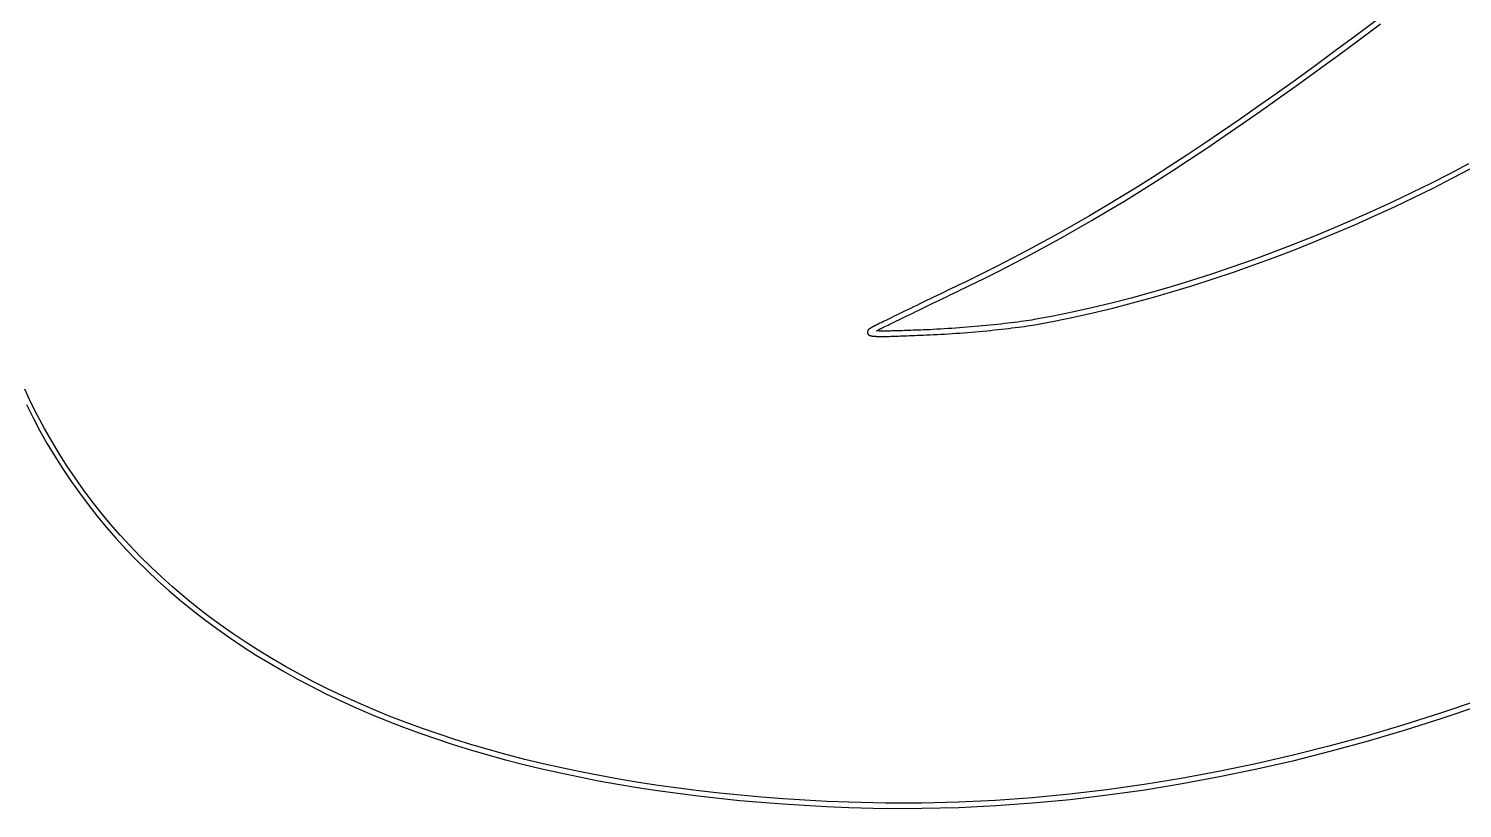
# Model space of a CAD drawing. Header units: metres. Extents: x 0 to 745, y 0 to 539.
# Drawn here: x 222.2 to 444.8, y 112 to 233.1 of the extents above; entities that cross this region are included whole.
import ezdxf

# ---------------------------------------------------------------- set-up
doc = ezdxf.new("R2010")
doc.units = ezdxf.units.M

msp = doc.modelspace()

# ---------------------------------------------------------------- linework, layer by layer
at = {"layer": '2', "color": 7}
for p, q in [((431.653872, 234.547901), (428.342085, 232.068881)), ((428.815088, 231.425227), (432.130375, 233.906784)), ((428.342085, 232.068881), (425.120692, 229.680889)), ((425.120692, 229.680889), (421.985101, 227.380818)), ((425.589962, 229.034557), (428.815088, 231.425227)), ((421.985101, 227.380818), (418.930722, 225.165561)), ((422.450416, 226.731678), (425.589962, 229.034557)), ((418.930722, 225.165561), (415.952963, 223.03201)), ((419.391868, 224.513492), (422.450416, 226.731678)), ((415.952963, 223.03201), (413.047232, 220.977058)), ((416.409734, 222.376902), (419.391868, 224.513492)), ((413.047232, 220.977058), (410.208938, 218.997597)), ((413.499432, 220.31881), (416.409734, 222.376902)), ((410.208938, 218.997597), (407.433489, 217.09052)), ((407.875997, 216.425732), (410.656381, 218.336119)), ((410.656381, 218.336119), (413.499432, 220.31881)), ((407.433489, 217.09052), (404.716293, 215.252719)), ((405.153699, 214.584552), (407.875997, 216.425732)), ((404.716293, 215.252719), (402.052759, 213.481088)), ((402.484903, 212.809482), (405.153699, 214.584552)), ((399.438296, 211.772518), (396.868312, 210.123902)), ((402.052759, 213.481088), (399.438296, 211.772518)), ((399.865028, 211.097423), (402.484903, 212.809482)), ((445.791374, 212.141685), (442.88932, 210.607892)), ((396.868312, 210.123902), (394.338215, 208.532134)), ((394.75371, 207.849953), (397.289491, 209.445279)), ((397.289491, 209.445279), (399.865028, 211.097423)), ((442.88932, 210.607892), (439.945058, 209.104007)), ((440.305216, 208.382398), (443.259162, 209.891655)), ((443.259162, 209.891655), (446.171048, 211.431161)), ((394.338215, 208.532134), (391.843414, 206.994105)), ((392.253101, 206.308348), (394.75371, 207.849953)), ((436.96257, 207.631739), (433.945841, 206.192801)), ((439.945058, 209.104007), (436.96257, 207.631739)), ((437.313154, 206.905079), (440.305216, 208.382398)), ((389.379318, 205.506708), (386.941334, 204.066835)), ((391.843414, 206.994105), (389.379318, 205.506708)), ((389.783084, 204.817365), (392.253101, 206.308348)), ((433.945841, 206.192801), (430.898856, 204.788903)), ((431.230463, 204.053029), (434.286921, 205.461392)), ((434.286921, 205.461392), (437.313154, 206.905079)), ((384.524872, 202.67138), (382.12534, 201.317235)), ((386.941334, 204.066835), (384.524872, 202.67138)), ((384.916492, 201.97488), (387.339075, 203.373908)), ((387.339075, 203.373908), (389.783084, 204.817365)), ((427.825597, 203.421757), (424.730049, 202.093074)), ((425.042648, 201.349038), (428.147723, 202.68168)), ((430.898856, 204.788903), (427.825597, 203.421757)), ((428.147723, 202.68168), (431.230463, 204.053029)), ((382.12534, 201.317235), (379.738145, 200.001292)), ((380.117274, 199.29772), (382.510752, 200.617183)), ((382.510752, 200.617183), (384.916492, 201.97488)), ((421.616196, 200.804566), (418.488021, 199.557944)), ((424.730049, 202.093074), (421.616196, 200.804566)), ((421.919181, 200.056795), (425.042648, 201.349038)), ((377.358698, 198.720444), (374.982405, 197.471584)), ((379.738145, 200.001292), (377.358698, 198.720444)), ((377.731474, 198.013394), (380.117274, 199.29772)), ((415.34951, 198.354918), (412.204645, 197.1972)), ((418.488021, 199.557944), (415.34951, 198.354918)), ((415.632855, 197.600271), (418.781269, 198.806642)), ((418.781269, 198.806642), (421.919181, 200.056795)), ((372.604677, 196.251605), (370.22092, 195.057398)), ((374.982405, 197.471584), (372.604677, 196.251605)), ((372.964582, 195.537763), (375.348771, 196.761108)), ((375.348771, 196.761108), (377.731474, 198.013394)), ((409.057411, 196.086502), (405.911791, 195.024535)), ((412.204645, 197.1972), (409.057411, 196.086502)), ((409.320304, 195.325643), (412.477885, 196.439374)), ((412.477885, 196.439374), (415.632855, 197.600271)), ((367.826544, 193.885856), (367.25128, 193.607632)), ((370.22092, 195.057398), (367.826544, 193.885856)), ((368.173416, 193.165512), (370.574324, 194.340264)), ((370.574324, 194.340264), (372.964582, 195.537763)), ((402.77177, 194.01301), (399.641331, 193.053638)), ((405.911791, 195.024535), (402.77177, 194.01301)), ((403.013087, 193.246446), (406.164056, 194.26077)), ((406.164056, 194.26077), (409.320304, 195.325643)), ((363.273672, 191.682633), (362.723963, 191.416423)), ((363.829926, 191.951968), (363.273672, 191.682633)), ((364.391768, 192.223965), (363.829926, 191.951968)), ((364.176833, 191.231444), (364.738695, 191.503499)), ((364.958239, 192.498158), (364.391768, 192.223965)), ((364.738695, 191.503499), (365.305183, 191.777744)), ((365.528383, 192.774086), (364.958239, 192.498158)), ((365.305183, 191.777744), (365.875338, 192.053713)), ((366.101243, 193.051283), (365.528383, 192.774086)), ((365.875338, 192.053713), (366.448199, 192.33094)), ((366.675861, 193.329286), (366.101243, 193.051283)), ((366.448199, 192.33094), (367.022805, 192.608959)), ((367.25128, 193.607632), (366.675861, 193.329286)), ((367.022805, 192.608959), (367.598198, 192.887305)), ((367.598198, 192.887305), (368.173416, 193.165512)), ((396.524459, 192.14813), (393.425137, 191.298199)), ((399.641331, 193.053638), (396.524459, 192.14813)), ((396.742764, 191.376213), (399.871341, 192.284363)), ((399.871341, 192.284363), (403.013087, 193.246446)), ((358.676746, 189.454882), (358.229009, 189.237664)), ((359.139642, 189.679399), (358.676746, 189.454882)), ((359.616739, 189.910751), (359.139642, 189.679399)), ((360.107082, 190.148474), (359.616739, 189.910751)), ((359.963711, 189.189738), (360.453995, 189.427505)), ((360.609712, 190.392104), (360.107082, 190.148474)), ((360.453995, 189.427505), (360.956587, 189.671188)), ((361.123672, 190.641178), (360.609712, 190.392104)), ((360.956587, 189.671188), (361.470527, 189.920322)), ((361.648005, 190.895232), (361.123672, 190.641178)), ((361.470527, 189.920322), (361.994854, 190.17444)), ((362.181755, 191.153801), (361.648005, 190.895232)), ((361.994854, 190.17444), (362.528608, 190.433077)), ((362.723963, 191.416423), (362.181755, 191.153801)), ((362.528608, 190.433077), (363.070829, 190.695768)), ((363.070829, 190.695768), (363.620558, 190.962045)), ((363.620558, 190.962045), (364.176833, 191.231444)), ((387.295081, 189.771908), (384.272315, 189.098971)), ((390.34735, 190.505554), (387.295081, 189.771908)), ((387.475491, 188.992279), (390.540894, 189.728479)), ((393.425137, 191.298199), (390.34735, 190.505554)), ((390.540894, 189.728479), (393.6313, 190.523688)), ((393.6313, 190.523688), (396.742764, 191.376213)), ((353.725847, 187.045219), (353.669032, 187.017084)), ((353.783852, 187.07381), (353.725847, 187.045219)), ((353.843051, 187.102882), (353.783852, 187.07381)), ((353.903444, 187.132465), (353.843051, 187.102882)), ((353.965036, 187.162585), (353.903444, 187.132465)), ((354.027827, 187.193269), (353.965036, 187.162585)), ((354.09182, 187.224545), (354.027827, 187.193269)), ((354.157019, 187.256441), (354.09182, 187.224545)), ((354.223424, 187.288984), (354.157019, 187.256441)), ((354.386989, 187.369122), (354.223424, 187.288984)), ((354.578157, 187.462587), (354.386989, 187.369122)), ((354.79597, 187.568916), (354.578157, 187.462587)), ((355.039471, 187.687644), (354.79597, 187.568916)), ((355.307703, 187.818308), (355.039471, 187.687644)), ((355.599708, 187.960444), (355.307703, 187.818308)), ((355.389819, 186.96757), (355.657515, 187.098007)), ((355.914531, 188.113589), (355.599708, 187.960444)), ((355.657515, 187.098007), (355.949041, 187.23995)), ((356.251212, 188.277278), (355.914531, 188.113589)), ((355.949041, 187.23995), (356.263437, 187.392933)), ((356.608796, 188.451048), (356.251212, 188.277278)), ((356.263437, 187.392933), (356.599743, 187.556491)), ((356.599743, 187.556491), (356.956998, 187.730158)), ((356.986325, 188.634436), (356.608796, 188.451048)), ((356.956998, 187.730158), (357.334242, 187.913467)), ((357.382841, 188.826977), (356.986325, 188.634436)), ((357.334242, 187.913467), (357.730515, 188.105954)), ((357.797388, 189.028207), (357.382841, 188.826977)), ((357.730515, 188.105954), (358.144858, 188.307151)), ((358.229009, 189.237664), (357.797388, 189.028207)), ((358.144858, 188.307151), (358.576308, 188.516594)), ((358.576308, 188.516594), (359.023908, 188.733817)), ((359.023908, 188.733817), (359.486696, 188.958354)), ((359.486696, 188.958354), (359.963711, 189.189738)), ((371.501306, 187.07342), (370.919246, 187.016395)), ((372.076005, 187.131612), (371.501306, 187.07342)), ((372.642143, 187.190855), (372.076005, 187.131612)), ((373.198519, 187.251036), (372.642143, 187.190855)), ((373.743934, 187.312038), (373.198519, 187.251036)), ((374.277188, 187.373749), (373.743934, 187.312038)), ((374.797081, 187.436052), (374.277188, 187.373749)), ((375.302413, 187.498834), (374.797081, 187.436052)), ((375.791983, 187.561979), (375.302413, 187.498834)), ((376.264593, 187.625374), (375.791983, 187.561979)), ((376.719041, 187.688903), (376.264593, 187.625374)), ((377.154128, 187.752452), (376.719041, 187.688903)), ((377.568655, 187.815906), (377.154128, 187.752452)), ((377.96142, 187.879151), (377.568655, 187.815906)), ((377.691337, 187.025891), (378.09123, 187.090377)), ((378.331224, 187.942072), (377.96142, 187.879151)), ((378.09123, 187.090377), (378.468752, 187.154648)), ((381.283034, 188.488456), (378.331224, 187.942072)), ((378.468752, 187.154648), (381.435475, 187.703672)), ((384.272315, 189.098971), (381.283034, 188.488456)), ((381.435475, 187.703672), (384.439037, 188.31678)), ((384.439037, 188.31678), (387.475491, 188.992279)), ((352.452329, 185.995352), (352.452121, 185.977041)), ((352.452121, 185.977041), (352.452422, 185.958607)), ((352.453035, 186.013494), (352.452329, 185.995352)), ((352.452422, 185.958607), (352.453241, 185.940097)), ((352.454231, 186.031424), (352.453035, 186.013494)), ((352.453241, 185.940097), (352.454588, 185.921556)), ((352.455905, 186.049094), (352.454231, 186.031424)), ((352.454588, 185.921556), (352.456473, 185.90303)), ((352.458049, 186.066458), (352.455905, 186.049094)), ((352.456473, 185.90303), (352.458906, 185.884564)), ((352.460653, 186.083472), (352.458049, 186.066458)), ((352.458906, 185.884564), (352.461896, 185.866203)), ((352.463707, 186.10009), (352.460653, 186.083472)), ((352.461896, 185.866203), (352.465454, 185.847995)), ((352.4672, 186.116266), (352.463707, 186.10009)), ((352.465454, 185.847995), (352.469588, 185.829984)), ((352.471124, 186.131954), (352.4672, 186.116266)), ((352.469588, 185.829984), (352.474309, 185.812215)), ((352.475469, 186.147109), (352.471124, 186.131954)), ((352.474309, 185.812215), (352.479627, 185.794736)), ((352.480224, 186.161684), (352.475469, 186.147109)), ((352.479627, 185.794736), (352.485551, 185.77759)), ((352.48538, 186.175635), (352.480224, 186.161684)), ((352.490927, 186.188916), (352.48538, 186.175635)), ((352.485551, 185.77759), (352.492091, 185.760825)), ((352.496856, 186.20148), (352.490927, 186.188916)), ((352.492091, 185.760825), (352.499257, 185.744485)), ((352.503013, 186.213484), (352.496856, 186.20148)), ((352.499257, 185.744485), (352.507059, 185.728617)), ((352.50925, 186.225121), (352.503013, 186.213484)), ((352.507059, 185.728617), (352.515506, 185.713265)), ((352.515565, 186.236404), (352.50925, 186.225121)), ((352.515506, 185.713265), (352.524609, 185.698477)), ((352.521955, 186.247345), (352.515565, 186.236404)), ((352.52842, 186.257955), (352.521955, 186.247345)), ((352.524609, 185.698477), (352.534376, 185.684296)), ((352.534956, 186.268248), (352.52842, 186.257955)), ((352.534376, 185.684296), (352.544516, 185.670749)), ((352.541562, 186.278235), (352.534956, 186.268248)), ((352.548236, 186.287928), (352.541562, 186.278235)), ((352.544516, 185.670749), (352.554729, 185.657819)), ((352.554975, 186.297339), (352.548236, 186.287928)), ((352.554729, 185.657819), (352.56501, 185.645487)), ((352.561777, 186.306481), (352.554975, 186.297339)), ((352.568641, 186.315366), (352.561777, 186.306481)), ((352.56501, 185.645487), (352.575354, 185.633733)), ((352.575564, 186.324005), (352.568641, 186.315366)), ((352.575354, 185.633733), (352.585756, 185.622538)), ((352.582544, 186.332412), (352.575564, 186.324005)), ((352.58958, 186.340598), (352.582544, 186.332412)), ((352.585756, 185.622538), (352.596211, 185.611882)), ((352.596668, 186.348575), (352.58958, 186.340598)), ((352.596211, 185.611882), (352.606715, 185.601746)), ((352.603808, 186.356355), (352.596668, 186.348575)), ((352.610996, 186.363952), (352.603808, 186.356355)), ((352.606715, 185.601746), (352.617263, 185.592111)), ((352.618232, 186.371376), (352.610996, 186.363952)), ((352.617263, 185.592111), (352.627849, 185.582957)), ((352.625512, 186.378639), (352.618232, 186.371376)), ((352.632834, 186.385755), (352.625512, 186.378639)), ((352.627849, 185.582957), (352.63847, 185.574264)), ((352.640198, 186.392735), (352.632834, 186.385755)), ((352.63847, 185.574264), (352.649121, 185.566014)), ((352.6476, 186.399591), (352.640198, 186.392735)), ((352.655038, 186.406336), (352.6476, 186.399591)), ((352.649121, 185.566014), (352.659796, 185.558187)), ((352.662511, 186.412982), (352.655038, 186.406336)), ((352.659796, 185.558187), (352.670491, 185.550763)), ((352.670016, 186.41954), (352.662511, 186.412982)), ((352.677551, 186.426023), (352.670016, 186.41954)), ((352.670491, 185.550763), (352.681201, 185.543723)), ((352.685114, 186.432443), (352.677551, 186.426023)), ((352.681201, 185.543723), (352.691921, 185.537048)), ((352.692704, 186.438812), (352.685114, 186.432443)), ((352.691921, 185.537048), (352.702647, 185.530718)), ((352.700317, 186.445142), (352.692704, 186.438812)), ((352.707953, 186.451446), (352.700317, 186.445142)), ((352.702647, 185.530718), (352.713374, 185.524714)), ((352.715608, 186.457736), (352.707953, 186.451446)), ((352.713374, 185.524714), (352.724096, 185.519016)), ((352.74682, 186.482797), (352.715608, 186.457736)), ((352.724096, 185.519016), (352.73481, 185.513605)), ((352.73481, 185.513605), (352.74551, 185.508461)), ((352.74551, 185.508461), (352.756191, 185.503566)), ((352.779172, 186.50771), (352.74682, 186.482797)), ((352.756191, 185.503566), (352.76685, 185.498899)), ((352.76685, 185.498899), (352.77748, 185.494442)), ((352.77748, 185.494442), (352.788077, 185.490174)), ((352.812664, 186.532502), (352.779172, 186.50771)), ((352.788077, 185.490174), (352.798637, 185.486077)), ((352.798637, 185.486077), (352.809154, 185.48213)), ((352.809154, 185.48213), (352.819624, 185.478316)), ((352.847301, 186.557201), (352.812664, 186.532502)), ((352.819624, 185.478316), (352.830042, 185.474613)), ((352.830042, 185.474613), (352.840403, 185.471003)), ((352.840403, 185.471003), (352.850703, 185.467467)), ((352.883084, 186.581834), (352.847301, 186.557201)), ((352.850703, 185.467467), (352.860936, 185.463984)), ((352.860936, 185.463984), (352.871147, 185.460567)), ((352.871147, 185.460567), (352.881385, 185.457235)), ((352.881385, 185.457235), (352.891652, 185.453987)), ((352.920016, 186.606429), (352.883084, 186.581834)), ((352.891652, 185.453987), (352.901953, 185.45082)), ((352.901953, 185.45082), (352.912289, 185.447733)), ((352.912289, 185.447733), (352.922666, 185.444723)), ((352.958098, 186.631013), (352.920016, 186.606429)), ((352.922666, 185.444723), (352.933085, 185.44179)), ((352.933085, 185.44179), (352.94355, 185.43893)), ((352.94355, 185.43893), (352.954066, 185.436141)), ((352.954066, 185.436141), (352.964634, 185.433423)), ((352.997334, 186.655613), (352.958098, 186.631013)), ((352.964634, 185.433423), (352.975258, 185.430773)), ((352.975258, 185.430773), (352.985942, 185.428188)), ((352.985942, 185.428188), (352.996689, 185.425668)), ((352.996689, 185.425668), (353.007503, 185.423209)), ((353.037725, 186.680257), (352.997334, 186.655613)), ((353.007503, 185.423209), (353.018385, 185.420811)), ((353.018385, 185.420811), (353.029341, 185.418471)), ((353.029341, 185.418471), (353.040373, 185.416187)), ((353.079274, 186.704972), (353.037725, 186.680257)), ((353.040373, 185.416187), (353.051485, 185.413958)), ((353.051485, 185.413958), (353.062679, 185.41178)), ((353.062679, 185.41178), (353.07396, 185.409653)), ((353.07396, 185.409653), (353.08533, 185.407575)), ((353.121984, 186.729785), (353.079274, 186.704972)), ((353.08533, 185.407575), (353.096793, 185.405543)), ((353.096793, 185.405543), (353.108352, 185.403555)), ((353.108352, 185.403555), (353.120011, 185.40161)), ((353.120011, 185.40161), (353.131773, 185.399706)), ((353.165856, 186.754725), (353.121984, 186.729785)), ((353.131773, 185.399706), (353.14364, 185.39784)), ((353.14364, 185.39784), (353.155618, 185.396012)), ((353.155618, 185.396012), (353.167708, 185.394217)), ((353.210893, 186.779818), (353.165856, 186.754725)), ((353.167708, 185.394217), (353.179914, 185.392456)), ((353.179914, 185.392456), (353.19224, 185.390726)), ((353.19224, 185.390726), (353.204688, 185.389024)), ((353.204688, 185.389024), (353.309193, 185.376266)), ((353.257097, 186.805092), (353.210893, 186.779818)), ((353.304471, 186.830574), (353.257097, 186.805092)), ((353.353016, 186.856292), (353.304471, 186.830574)), ((353.309193, 185.376266), (353.42268, 185.36503)), ((353.402736, 186.882273), (353.353016, 186.856292)), ((353.453633, 186.908545), (353.402736, 186.882273)), ((353.42268, 185.36503), (353.545371, 185.355284)), ((353.505709, 186.935134), (353.453633, 186.908545)), ((353.558965, 186.962069), (353.505709, 186.935134)), ((353.545371, 185.355284), (353.677486, 185.346996)), ((353.613406, 186.989376), (353.558965, 186.962069)), ((353.669032, 187.017084), (353.613406, 186.989376)), ((353.677486, 185.346996), (353.819247, 185.340133)), ((353.819247, 185.340133), (353.970876, 185.334663)), ((353.876536, 186.19364), (353.899177, 186.205911)), ((353.973194, 186.186736), (353.876536, 186.19364)), ((353.899177, 186.205911), (353.921063, 186.217867)), ((353.921063, 186.217867), (353.942273, 186.229538)), ((353.942273, 186.229538), (353.962884, 186.240957)), ((353.962884, 186.240957), (353.982973, 186.252156)), ((353.970876, 185.334663), (354.132593, 185.330554)), ((354.077509, 186.180639), (353.973194, 186.186736)), ((353.982973, 186.252156), (354.002618, 186.263166)), ((354.002618, 186.263166), (354.021897, 186.274019)), ((354.021897, 186.274019), (354.040887, 186.284747)), ((354.040887, 186.284747), (354.059667, 186.295382)), ((354.059667, 186.295382), (354.078313, 186.305956)), ((354.189739, 186.175349), (354.077509, 186.180639)), ((354.078313, 186.305956), (354.096903, 186.316501)), ((354.096903, 186.316501), (354.115515, 186.327048)), ((354.115515, 186.327048), (354.134226, 186.337628)), ((354.132593, 185.330554), (354.304619, 185.327774)), ((354.134226, 186.337628), (354.153115, 186.348275)), ((354.153115, 186.348275), (354.172259, 186.35902)), ((354.172259, 186.35902), (354.191734, 186.369894)), ((354.310138, 186.170867), (354.189739, 186.175349)), ((354.191734, 186.369894), (354.21162, 186.38093)), ((354.21162, 186.38093), (354.231993, 186.392159)), ((354.231993, 186.392159), (354.252932, 186.403613)), ((354.252932, 186.403613), (354.274513, 186.415324)), ((354.274513, 186.415324), (354.296815, 186.427324)), ((354.296815, 186.427324), (354.319915, 186.439644)), ((354.304619, 185.327774), (354.487177, 185.326289)), ((354.438962, 186.167193), (354.310138, 186.170867)), ((354.319915, 186.439644), (354.343891, 186.452316)), ((354.343891, 186.452316), (354.36882, 186.465373)), ((354.36882, 186.465373), (354.39478, 186.478846)), ((354.39478, 186.478846), (354.421848, 186.492766)), ((354.421848, 186.492766), (354.450103, 186.507167)), ((354.576469, 186.164327), (354.438962, 186.167193)), ((354.450103, 186.507167), (354.479621, 186.522078)), ((354.479621, 186.522078), (354.510481, 186.537533)), ((354.487177, 185.326289), (354.680487, 185.326068)), ((354.510481, 186.537533), (354.54276, 186.553563)), ((354.54276, 186.553563), (354.576536, 186.5702)), ((354.722913, 186.16227), (354.576469, 186.164327)), ((354.576536, 186.5702), (354.739311, 186.649954)), ((354.680487, 185.326068), (354.88477, 185.327079)), ((354.878551, 186.161022), (354.722913, 186.16227)), ((354.739311, 186.649954), (354.929757, 186.743078)), ((355.043638, 186.160582), (354.878551, 186.161022)), ((354.88477, 185.327079), (355.100248, 185.32929)), ((354.929757, 186.743078), (355.146913, 186.849105)), ((355.218431, 186.160952), (355.043638, 186.160582)), ((355.100248, 185.32929), (355.327142, 185.332667)), ((355.146913, 186.849105), (355.389819, 186.96757)), ((355.403185, 186.162131), (355.218431, 186.160952)), ((355.327142, 185.332667), (355.565674, 185.337179)), ((355.598157, 186.16412), (355.403185, 186.162131)), ((355.565674, 185.337179), (355.816064, 185.342793)), ((355.803602, 186.166919), (355.598157, 186.16412)), ((356.019776, 186.170529), (355.803602, 186.166919)), ((355.816064, 185.342793), (356.078534, 185.349478)), ((356.246936, 186.174949), (356.019776, 186.170529)), ((356.078534, 185.349478), (356.353305, 185.3572)), ((356.485337, 186.18018), (356.246936, 186.174949)), ((356.353305, 185.3572), (356.640598, 185.365929)), ((356.735235, 186.186222), (356.485337, 186.18018)), ((356.640598, 185.365929), (356.940635, 185.37563)), ((356.996886, 186.193076), (356.735235, 186.186222)), ((356.940635, 185.37563), (357.253637, 185.386272)), ((357.270546, 186.200741), (356.996886, 186.193076)), ((357.253637, 185.386272), (357.579825, 185.397823)), ((357.556472, 186.209218), (357.270546, 186.200741)), ((357.854919, 186.218508), (357.556472, 186.209218)), ((357.579825, 185.397823), (357.919421, 185.41025)), ((358.166142, 186.22861), (357.854919, 186.218508)), ((357.919421, 185.41025), (358.272645, 185.423522)), ((358.490399, 186.239525), (358.166142, 186.22861)), ((358.272645, 185.423522), (358.639719, 185.437605)), ((358.827944, 186.251253), (358.490399, 186.239525)), ((358.639719, 185.437605), (359.020865, 185.452468)), ((359.179034, 186.263794), (358.827944, 186.251253)), ((359.020865, 185.452468), (359.416303, 185.468078)), ((359.543925, 186.277149), (359.179034, 186.263794)), ((359.416303, 185.468078), (359.826254, 185.484404)), ((359.922873, 186.291317), (359.543925, 186.277149)), ((359.826254, 185.484404), (360.250941, 185.501411)), ((360.316134, 186.3063), (359.922873, 186.291317)), ((360.250941, 185.501411), (360.690584, 185.51907)), ((360.723963, 186.322097), (360.316134, 186.3063)), ((360.690584, 185.51907), (361.145405, 185.537346)), ((361.146617, 186.338709), (360.723963, 186.322097)), ((361.145405, 185.537346), (361.615624, 185.556208)), ((361.584352, 186.356136), (361.146617, 186.338709)), ((362.120993, 186.378911), (361.584352, 186.356136)), ((361.615624, 185.556208), (362.155966, 185.579123)), ((362.669473, 186.404687), (362.120993, 186.378911)), ((362.155966, 185.579123), (362.707824, 185.60501)), ((363.228591, 186.433349), (362.669473, 186.404687)), ((362.707824, 185.60501), (363.27003, 185.63376)), ((363.797148, 186.464781), (363.228591, 186.433349)), ((363.27003, 185.63376), (363.841414, 185.665262)), ((364.373943, 186.49887), (363.797148, 186.464781)), ((363.841414, 185.665262), (364.42081, 185.699407)), ((364.957778, 186.535501), (364.373943, 186.49887)), ((364.42081, 185.699407), (365.007047, 185.736085)), ((365.54745, 186.57456), (364.957778, 186.535501)), ((365.007047, 185.736085), (365.598958, 185.775186)), ((366.141762, 186.615931), (365.54745, 186.57456)), ((365.598958, 185.775186), (366.195374, 185.816599)), ((366.739512, 186.659499), (366.141762, 186.615931)), ((366.195374, 185.816599), (366.795126, 185.860216)), ((367.339501, 186.705152), (366.739512, 186.659499)), ((366.795126, 185.860216), (367.397047, 185.905926)), ((367.940528, 186.752772), (367.339501, 186.705152)), ((367.397047, 185.905926), (367.999967, 185.953619)), ((368.541394, 186.802247), (367.940528, 186.752772)), ((367.999967, 185.953619), (368.602718, 186.003185)), ((369.140899, 186.853462), (368.541394, 186.802247)), ((368.602718, 186.003185), (369.204131, 186.054514)), ((369.737843, 186.906301), (369.140899, 186.853462)), ((369.204131, 186.054514), (369.803039, 186.107497)), ((370.331025, 186.96065), (369.737843, 186.906301)), ((369.803039, 186.107497), (370.398272, 186.162023)), ((370.919246, 187.016395), (370.331025, 186.96065)), ((370.398272, 186.162023), (370.988661, 186.217983)), ((370.988661, 186.217983), (371.57304, 186.275267)), ((371.57304, 186.275267), (372.150238, 186.333763)), ((372.150238, 186.333763), (372.719087, 186.393364)), ((372.719087, 186.393364), (373.27842, 186.453959)), ((373.27842, 186.453959), (373.827067, 186.515437)), ((373.827067, 186.515437), (374.363859, 186.577689)), ((374.363859, 186.577689), (374.887629, 186.640605)), ((374.887629, 186.640605), (375.397208, 186.704076)), ((375.397208, 186.704076), (375.891427, 186.76799)), ((375.891427, 186.76799), (376.369118, 186.832239)), ((376.369118, 186.832239), (376.829112, 186.896712)), ((376.829112, 186.896712), (377.270241, 186.961299)), ((377.270241, 186.961299), (377.691337, 187.025891)), ((222.534607, 175.081), (221.557377, 177.152724)), ((221.816623, 174.732213), (222.850316, 172.675739)), ((223.559041, 173.04198), (222.534607, 175.081)), ((222.850316, 172.675739), (223.93158, 170.652165)), ((224.630577, 171.035716), (223.559041, 173.04198)), ((223.93158, 170.652165), (225.060292, 168.661564)), ((225.749115, 169.062262), (224.630577, 171.035716)), ((225.060292, 168.661564), (226.23633, 166.70401)), ((226.914553, 167.121673), (225.749115, 169.062262)), ((228.12679, 165.214002), (226.914553, 167.121673)), ((226.23633, 166.70401), (227.459571, 164.779576)), ((227.459571, 164.779576), (228.729893, 162.888335)), ((229.385725, 163.339303), (228.12679, 165.214002)), ((228.729893, 162.888335), (230.047173, 161.030362)), ((230.691258, 161.497629), (229.385725, 163.339303)), ((230.047173, 161.030362), (231.41129, 159.205729)), ((232.043287, 159.689035), (230.691258, 161.497629)), ((231.41129, 159.205729), (232.822119, 157.414511)), ((233.441711, 157.913575), (232.043287, 159.689035)), ((232.822119, 157.414511), (234.279539, 155.65678)), ((234.886428, 156.171301), (233.441711, 157.913575)), ((236.377339, 154.462268), (234.886428, 156.171301)), ((234.279539, 155.65678), (235.783428, 153.932611)), ((235.783428, 153.932611), (237.333662, 152.242077)), ((237.914342, 152.786531), (236.377339, 154.462268)), ((237.333662, 152.242077), (238.93012, 150.585252)), ((239.497335, 151.144142), (237.914342, 152.786531)), ((238.93012, 150.585252), (240.572678, 148.962208)), ((241.126218, 149.535155), (239.497335, 151.144142)), ((242.80089, 147.959624), (241.126218, 149.535155)), ((240.572678, 148.962208), (242.261215, 147.373021)), ((242.261215, 147.373021), (243.995608, 145.817762)), ((244.521249, 146.417604), (242.80089, 147.959624)), ((243.995608, 145.817762), (245.775734, 144.296506)), ((246.287195, 144.909147), (244.521249, 146.417604)), ((248.098627, 143.434308), (246.287195, 144.909147)), ((245.775734, 144.296506), (247.60147, 142.809327)), ((247.60147, 142.809327), (249.472695, 141.356297)), ((249.955443, 141.99314), (248.098627, 143.434308)), ((249.472695, 141.356297), (251.389286, 139.937491)), ((251.857542, 140.585698), (249.955443, 141.99314)), ((253.804824, 139.212034), (251.857542, 140.585698)), ((251.389286, 139.937491), (253.35112, 138.552981)), ((253.35112, 138.552981), (255.358075, 137.202842)), ((255.797186, 137.872204), (253.804824, 139.212034)), ((255.358075, 137.202842), (257.410029, 135.887147)), ((257.83453, 136.56626), (255.797186, 137.872204)), ((257.410029, 135.887147), (259.506858, 134.60597)), ((259.916752, 135.294257), (257.83453, 136.56626)), ((259.506858, 134.60597), (261.64844, 133.359384)), ((262.043752, 134.056248), (259.916752, 135.294257)), ((264.215457, 132.852333), (262.043752, 134.056248)), ((261.64844, 133.359384), (263.834624, 132.147417)), ((263.834624, 132.147417), (266.065265, 130.970087)), ((266.431785, 131.682623), (264.215457, 132.852333)), ((268.692625, 130.547188), (266.431785, 131.682623)), ((266.065265, 130.970087), (268.340249, 129.827452)), ((268.340249, 129.827452), (270.659464, 128.719568)), ((270.997865, 129.446096), (268.692625, 130.547188)), ((273.347395, 128.379418), (270.997865, 129.446096)), ((270.659464, 128.719568), (273.022797, 127.646494)), ((273.022797, 127.646494), (275.430134, 126.608287)), ((275.741103, 127.347223), (273.347395, 128.379418)), ((278.178877, 126.349581), (275.741103, 127.347223)), ((447.136546, 128.723654), (441.475932, 126.789614)), ((441.728328, 126.025011), (447.404603, 127.964508)), ((275.430134, 126.608287), (277.881362, 125.605004)), ((277.881362, 125.605004), (280.376369, 124.636703)), ((280.660606, 125.386562), (278.178877, 126.349581)), ((283.186178, 124.458235), (280.660606, 125.386562)), ((435.782738, 124.974014), (430.061583, 123.278324)), ((441.475932, 126.789614), (435.782738, 124.974014)), ((436.019312, 124.204344), (441.728328, 126.025011)), ((280.376369, 124.636703), (282.915041, 123.703442)), ((282.915041, 123.703442), (285.497266, 122.805278)), ((285.755482, 123.56467), (283.186178, 124.458235)), ((285.497266, 122.805278), (288.12293, 121.942268)), ((288.368407, 122.705936), (285.755482, 123.56467)), ((291.024841, 121.882103), (288.368407, 122.705936)), ((430.061583, 123.278324), (424.317084, 121.704016)), ((424.521468, 120.92538), (430.282159, 122.503978)), ((430.282159, 122.503978), (436.019312, 124.204344)), ((288.12293, 121.942268), (290.79192, 121.114471)), ((290.79192, 121.114471), (293.504123, 120.321943)), ((293.724673, 121.093241), (291.024841, 121.882103)), ((293.504123, 120.321943), (296.259426, 119.564743)), ((296.46779, 120.33942), (293.724673, 121.093241)), ((299.254083, 119.620709), (296.46779, 120.33942)), ((418.55386, 120.25256), (412.776528, 118.925429)), ((424.317084, 121.704016), (418.55386, 120.25256)), ((418.741842, 119.470021), (424.521468, 120.92538)), ((296.259426, 119.564743), (299.057717, 118.842927)), ((299.057717, 118.842927), (301.898882, 118.156553)), ((302.083439, 118.937177), (299.254083, 119.620709)), ((301.898882, 118.156553), (304.782807, 117.505679)), ((304.955747, 118.288895), (302.083439, 118.937177)), ((307.870895, 117.675932), (304.955747, 118.288895)), ((412.776528, 118.925429), (406.989708, 117.724093)), ((407.144191, 116.934895), (412.947883, 118.13937)), ((412.947883, 118.13937), (418.741842, 119.470021)), ((304.782807, 117.505679), (307.709381, 116.890363)), ((307.709381, 116.890363), (310.67849, 116.310661)), ((310.828772, 117.098357), (307.870895, 117.675932)), ((310.67849, 116.310661), (313.69002, 115.766632)), ((313.829267, 116.556241), (310.828772, 117.098357)), ((316.872268, 116.049652), (313.829267, 116.556241)), ((319.957664, 115.578662), (316.872268, 116.049652)), ((401.198016, 116.650024), (395.406072, 115.704692)), ((395.526019, 114.910355), (401.335369, 115.858068)), ((406.989708, 117.724093), (401.198016, 116.650024)), ((401.335369, 115.858068), (407.144191, 116.934895)), ((313.69002, 115.766632), (316.74386, 115.258332)), ((316.74386, 115.258332), (319.839895, 114.78582)), ((319.839895, 114.78582), (322.978013, 114.349153)), ((323.085343, 115.143338), (319.957664, 115.578662)), ((322.978013, 114.349153), (326.158101, 113.948388)), ((326.255194, 114.743751), (323.085343, 115.143338)), ((326.158101, 113.948388), (329.380046, 113.583583)), ((329.467105, 114.379971), (326.255194, 114.743751)), ((329.380046, 113.583583), (332.643735, 113.254796)), ((332.720965, 114.052067), (329.467105, 114.379971)), ((336.016663, 113.760109), (332.720965, 114.052067)), ((339.354087, 113.504167), (336.016663, 113.760109)), ((378.074905, 113.655833), (372.328132, 113.240163)), ((383.839899, 114.206125), (378.074905, 113.655833)), ((389.618494, 114.889568), (383.839899, 114.206125)), ((383.924138, 113.408155), (389.720741, 114.093228)), ((395.406072, 115.704692), (389.618494, 114.889568)), ((389.720741, 114.093228), (395.526019, 114.910355)), ((332.643735, 113.254796), (335.949054, 112.962084)), ((335.949054, 112.962084), (339.29589, 112.705504)), ((339.29589, 112.705504), (342.684132, 112.485115)), ((342.733125, 113.284309), (339.354087, 113.504167)), ((342.684132, 112.485115), (346.113665, 112.300973)), ((346.153667, 113.100606), (342.733125, 113.284309)), ((346.113665, 112.300973), (349.584376, 112.153136)), ((349.6156, 112.953128), (346.153667, 113.100606)), ((349.584376, 112.153136), (355.232297, 112.015028)), ((355.243312, 112.815598), (349.6156, 112.953128)), ((355.232297, 112.015028), (360.916503, 112.017791)), ((360.907717, 112.818574), (355.243312, 112.815598)), ((366.604197, 112.960586), (360.907717, 112.818574)), ((360.916503, 112.017791), (366.632392, 112.159954)), ((372.328132, 113.240163), (366.604197, 112.960586)), ((366.632392, 112.159954), (372.375362, 112.440049)), ((372.375362, 112.440049), (378.140811, 112.856605)), ((378.140811, 112.856605), (383.924138, 113.408155))]:
    msp.add_line(p, q, dxfattribs=at)

doc.saveas('drawing.dxf')
